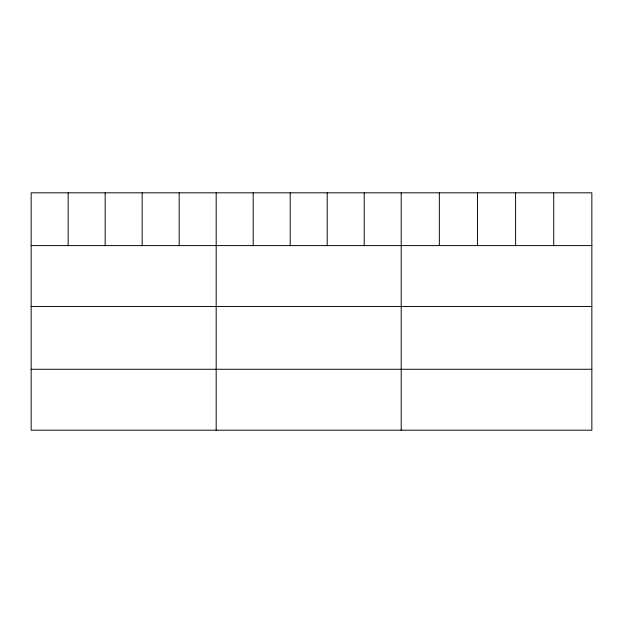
<?xml version="1.0" encoding="UTF-8"?>
<svg xmlns="http://www.w3.org/2000/svg" width="623" height="623" viewBox="0 0 623 623"><rect width="100%" height="100%" fill="white"/><g stroke="black" fill="none" stroke-linecap="round" stroke-linejoin="round"><path stroke-width="0.93" d="M591.85 245.602L591.85 430.182L31.15 430.182L31.15 192.819L591.85 192.819L591.85 245.602L31.15 245.602M31.15 306.508L591.85 306.508M31.15 369.268L591.85 369.268M553.722 192.819L553.722 245.602M515.595 192.819L515.595 245.602M477.467 192.819L477.467 245.602M439.34 192.819L439.34 245.602M401.212 192.819L401.212 430.182M364.206 192.819L364.206 245.602M327.2 192.819L327.2 245.602M290.193 192.819L290.193 245.602M253.187 192.819L253.187 245.602M216.181 192.819L216.181 430.182M179.175 192.819L179.175 245.602M142.169 192.819L142.169 245.602M105.162 192.819L105.162 245.602M68.156 192.819L68.156 245.602"/></g></svg>
